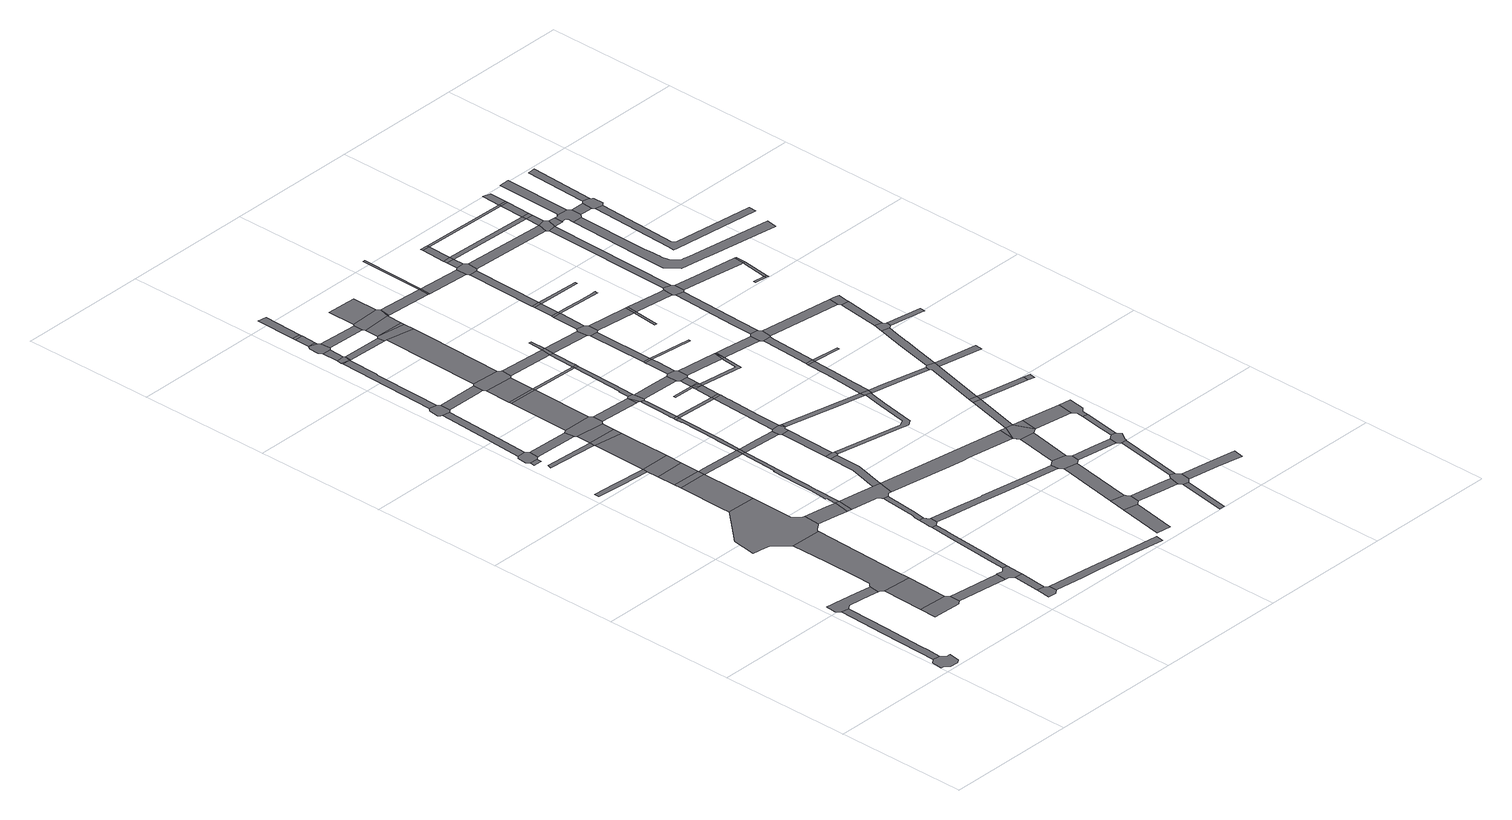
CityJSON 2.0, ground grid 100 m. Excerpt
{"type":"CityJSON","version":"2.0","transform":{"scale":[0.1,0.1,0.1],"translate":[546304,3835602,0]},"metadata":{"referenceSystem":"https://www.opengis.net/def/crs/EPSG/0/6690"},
"CityObjects":{
"road1":{"type":"Road","geometry":[{"type":"MultiSurface","lod":"1","boundaries":[[[0,1,2,3,4,5,6,7,8,9,10,11,12,13,14,15]]]}]},
"road2":{"type":"Road","attributes":{"RoadStructureAttribute.sectionType":"1"},"geometry":[{"type":"MultiSurface","lod":"1","boundaries":[[[16,17,18,19,20,0,15,21,22,23,24,25]]]}]},
"road3":{"type":"Road","geometry":[{"type":"MultiSurface","lod":"1","boundaries":[[[26,27,28,29,30,31,16,25,32,33,34,35,36]]]}]},
"road4":{"type":"Road","geometry":[{"type":"MultiSurface","lod":"1","boundaries":[[[37,38,39,40,41,42,43,44]]]}]},
"road5":{"type":"Road","geometry":[{"type":"MultiSurface","lod":"1","boundaries":[[[45,37,44,46]]]}]},
"road6":{"type":"Road","attributes":{"function":"3","RoadStructureAttribute.sectionType":"1"},"geometry":[{"type":"MultiSurface","lod":"1","boundaries":[[[47,48,49,50,51,36,35,52,53,45,46,54,55]]]}]},
"road7":{"type":"Road","attributes":{"RoadStructureAttribute.sectionType":"1"},"geometry":[{"type":"MultiSurface","lod":"1","boundaries":[[[56,42,41,57,58,59,60]]]}]},
"road8":{"type":"Road","geometry":[{"type":"MultiSurface","lod":"1","boundaries":[[[61,62,63,64,65,66,67,68,47,55,69,70,71,72,73,74,75,76,77,78,79]]]}]},
"road9":{"type":"Road","attributes":{"RoadStructureAttribute.sectionType":"1"},"geometry":[{"type":"MultiSurface","lod":"1","boundaries":[[[80,81,82,83]]]}]},
"road10":{"type":"Road","attributes":{"RoadStructureAttribute.sectionType":"1"},"geometry":[{"type":"MultiSurface","lod":"1","boundaries":[[[84,85,86,87,88,89,90]]]}]},
"road11":{"type":"Road","geometry":[{"type":"MultiSurface","lod":"1","boundaries":[[[91,92,93,94,95,96]]]}]},
"road12":{"type":"Road","geometry":[{"type":"MultiSurface","lod":"1","boundaries":[[[97,98,99,100,101,102,103,80,83,104,105,106,107,108,109,110]]]}]},
"road13":{"type":"Road","attributes":{"RoadStructureAttribute.sectionType":"1"},"geometry":[{"type":"MultiSurface","lod":"1","boundaries":[[[111,91,96,112]]]}]},
"road14":{"type":"Road","geometry":[{"type":"MultiSurface","lod":"1","boundaries":[[[113,114,115,60,59,116,117,111,112,118,119]]]}]},
"road15":{"type":"Road","attributes":{"function":"3","RoadStructureAttribute.sectionType":"1"},"geometry":[{"type":"MultiSurface","lod":"1","boundaries":[[[120,121,61,79,122,123]]]}]},
"road16":{"type":"Road","attributes":{"RoadStructureAttribute.sectionType":"1"},"geometry":[{"type":"MultiSurface","lod":"1","boundaries":[[[124,125,126,97,110,127,128]]]}]},
"road17":{"type":"Road","attributes":{"RoadStructureAttribute.sectionType":"1"},"geometry":[{"type":"MultiSurface","lod":"1","boundaries":[[[129,130,131,132,133]]]}]},
"road18":{"type":"Road","attributes":{"RoadStructureAttribute.sectionType":"1"},"geometry":[{"type":"MultiSurface","lod":"1","boundaries":[[[107,106,134,135]]]}]},
"road19":{"type":"Road","geometry":[{"type":"MultiSurface","lod":"1","boundaries":[[[136,120,123,137]]]}]},
"road20":{"type":"Road","attributes":{"RoadStructureAttribute.sectionType":"1"},"geometry":[{"type":"MultiSurface","lod":"1","boundaries":[[[138,74,73,139,140,141,142]]]}]},
"road21":{"type":"Road","attributes":{"function":"3","RoadStructureAttribute.sectionType":"1"},"geometry":[{"type":"MultiSurface","lod":"1","boundaries":[[[143,136,137,144]]]}]},
"road22":{"type":"Road","attributes":{"RoadStructureAttribute.sectionType":"1"},"geometry":[{"type":"MultiSurface","lod":"1","boundaries":[[[145,146,147,148,149,113,119,150,151,152,153,154,155]]]}]},
"road23":{"type":"Road","geometry":[{"type":"MultiSurface","lod":"1","boundaries":[[[156,157,158,159,160,161,124,128,162,163,164,165,166,167,168]]]}]},
"road24":{"type":"Road","geometry":[{"type":"MultiSurface","lod":"1","boundaries":[[[90,89,169,143,144,170]]]}]},
"road25":{"type":"Road","geometry":[{"type":"MultiSurface","lod":"1","boundaries":[[[141,140,171,172]]]}]},
"road26":{"type":"Road"},
"road27":{"type":"Road","attributes":{"function":"3","RoadStructureAttribute.sectionType":"1"},"geometry":[{"type":"MultiSurface","lod":"1","boundaries":[[[173,90,170,174,175,176,177]]]}]},
"road28":{"type":"Road","geometry":[{"type":"MultiSurface","lod":"1","boundaries":[[[178,179,180,145,155,181,182,183,184,185]]]}]},
"road29":{"type":"Road","attributes":{"RoadStructureAttribute.sectionType":"1"},"geometry":[{"type":"MultiSurface","lod":"1","boundaries":[[[186,187,188,156,168,189,190,191,192]]]}]},
"road30":{"type":"Road","geometry":[{"type":"MultiSurface","lod":"1","boundaries":[[[133,132,173,177,193,194,195]]]}]},
"road31":{"type":"Road","attributes":{"RoadStructureAttribute.sectionType":"1"},"geometry":[{"type":"MultiSurface","lod":"1","boundaries":[[[196,197,95,94,198,199,200,201,202,203]]]}]},
"road32":{"type":"Road","attributes":{"function":"3","RoadStructureAttribute.sectionType":"1"},"geometry":[{"type":"MultiSurface","lod":"1","boundaries":[[[204,133,195,205]]]}]},
"road33":{"type":"Road","attributes":{"RoadStructureAttribute.sectionType":"1"},"geometry":[{"type":"MultiSurface","lod":"1","boundaries":[[[206,165,164,207,208,209]]]}]},
"road34":{"type":"Road","attributes":{"RoadStructureAttribute.sectionType":"1"},"geometry":[{"type":"MultiSurface","lod":"1","boundaries":[[[210,211,212,137,123,213,214,215]]]}]},
"road35":{"type":"Road","geometry":[{"type":"MultiSurface","lod":"1","boundaries":[[[216,217,218,135,134,219,204,205,220,221,222,223,224,225,226]]]}]},
"road36":{"type":"Road","attributes":{"RoadStructureAttribute.sectionType":"1"},"geometry":[{"type":"MultiSurface","lod":"1","boundaries":[[[227,228,229,230,231,178,185,232,233,234,235]]]}]},
"road37":{"type":"Road","attributes":{"RoadStructureAttribute.sectionType":"1"},"geometry":[{"type":"MultiSurface","lod":"1","boundaries":[[[214,236,237,238,239,240,241,242,141,172,243,244,245,246,247,248,249,250,251]]]}]},
"road38":{"type":"Road","geometry":[{"type":"MultiSurface","lod":"1","boundaries":[[[252,172,171,253,254,255,256,227,235,257,258,259,260,261,262]]]}]},
"road39":{"type":"Road","attributes":{"RoadStructureAttribute.sectionType":"1"},"geometry":[{"type":"MultiSurface","lod":"1","boundaries":[[[263,264,186,192]]]}]},
"road40":{"type":"Road","geometry":[{"type":"MultiSurface","lod":"1","boundaries":[[[265,266,267,263,192,268]]]}]},
"road41":{"type":"Road","attributes":{"RoadStructureAttribute.sectionType":"1"},"geometry":[{"type":"MultiSurface","lod":"1","boundaries":[[[269,266,265,270]]]}]},
"road42":{"type":"Road","attributes":{"function":"3","RoadStructureAttribute.sectionType":"1"},"geometry":[{"type":"MultiSurface","lod":"1","boundaries":[[[271,216,226,272,273,274]]]}]},
"road43":{"type":"Road","attributes":{"RoadStructureAttribute.sectionType":"1"},"geometry":[{"type":"MultiSurface","lod":"1","boundaries":[[[268,192,275]]]}]},
"road44":{"type":"Road","geometry":[{"type":"MultiSurface","lod":"1","boundaries":[[[276,277,278,279,280,269,270,281,282,283,284,285,286]]]}]},
"road45":{"type":"Road","attributes":{"RoadStructureAttribute.sectionType":"1"},"geometry":[{"type":"MultiSurface","lod":"1","boundaries":[[[276,286,287]]]}]},
"road46":{"type":"Road","attributes":{"RoadStructureAttribute.sectionType":"1"},"geometry":[{"type":"MultiSurface","lod":"1","boundaries":[[[288,289,290,276,287,291]]]}]},
"road47":{"type":"Road","geometry":[{"type":"MultiSurface","lod":"1","boundaries":[[[292,271,274,293]]]}]},
"road48":{"type":"Road","geometry":[{"type":"MultiSurface","lod":"1","boundaries":[[[215,214,251,294]]]}]},
"road49":{"type":"Road","geometry":[{"type":"MultiSurface","lod":"1","boundaries":[[[295,288,291,296]]]}]},
"road50":{"type":"Road","attributes":{"function":"3","RoadStructureAttribute.sectionType":"1"},"geometry":[{"type":"MultiSurface","lod":"1","boundaries":[[[297,292,293,298]]]}]},
"road51":{"type":"Road","attributes":{"RoadStructureAttribute.sectionType":"1"},"geometry":[{"type":"MultiSurface","lod":"1","boundaries":[[[299,300,301,295,296,302]]]}]},
"road52":{"type":"Road","attributes":{"RoadStructureAttribute.sectionType":"1"},"geometry":[{"type":"MultiSurface","lod":"1","boundaries":[[[268,275,303,304]]]}]},
"road53":{"type":"Road","geometry":[{"type":"MultiSurface","lod":"1","boundaries":[[[305,209,208,297,298,306,307,308,309,310,311]]]}]},
"road54":{"type":"Road","attributes":{"RoadStructureAttribute.sectionType":"1"},"geometry":[{"type":"MultiSurface","lod":"1","boundaries":[[[312,313,314,315,316,317,215,294,318,319,320]]]}]},
"road55":{"type":"Road","attributes":{"RoadStructureAttribute.sectionType":"1"},"geometry":[{"type":"MultiSurface","lod":"1","boundaries":[[[321,322,323,262,261,324,325]]]}]},
"road56":{"type":"Road","attributes":{"RoadStructureAttribute.sectionType":"1"},"geometry":[{"type":"MultiSurface","lod":"1","boundaries":[[[223,222,326,327]]]}]},
"road57":{"type":"Road","attributes":{"RoadStructureAttribute.sectionType":"1"},"geometry":[{"type":"MultiSurface","lod":"1","boundaries":[[[283,282,328,329,330]]]}]},
"road58":{"type":"Road","attributes":{"RoadStructureAttribute.sectionType":"1"},"geometry":[{"type":"MultiSurface","lod":"1","boundaries":[[[331,332,294,251,333,334,335]]]}]},
"road59":{"type":"Road","geometry":[{"type":"MultiSurface","lod":"1","boundaries":[[[336,312,320,337]]]}]},
"road60":{"type":"Road","geometry":[{"type":"MultiSurface","lod":"1","boundaries":[[[338,321,325,339,340,341,342,343]]]}]},
"road61":{"type":"Road","attributes":{"function":"3","RoadStructureAttribute.sectionType":"1"},"geometry":[{"type":"MultiSurface","lod":"1","boundaries":[[[344,305,311,345,346]]]}]},
"road62":{"type":"Road","attributes":{"RoadStructureAttribute.sectionType":"1"},"geometry":[{"type":"MultiSurface","lod":"1","boundaries":[[[347,348,349,350,351,336,337,352,353,354]]]}]},
"road63":{"type":"Road","attributes":{"RoadStructureAttribute.sectionType":"1"},"geometry":[{"type":"MultiSurface","lod":"1","boundaries":[[[355,356,357,358,183,182,359,360,361,362,363,364]]]}]},
"road64":{"type":"Road","attributes":{"RoadStructureAttribute.sectionType":"1"},"geometry":[{"type":"MultiSurface","lod":"1","boundaries":[[[327,326,365,366]]]}]},
"road65":{"type":"Road","attributes":{"RoadStructureAttribute.sectionType":"1"},"geometry":[{"type":"MultiSurface","lod":"1","boundaries":[[[367,338,343,368,369]]]}]},
"road66":{"type":"Road","attributes":{"RoadStructureAttribute.sectionType":"1"},"geometry":[{"type":"MultiSurface","lod":"1","boundaries":[[[293,274,370,371]]]}]},
"road67":{"type":"Road","attributes":{"RoadStructureAttribute.sectionType":"1"},"geometry":[{"type":"MultiSurface","lod":"1","boundaries":[[[366,372,347,354]]]}]},
"road68":{"type":"Road","geometry":[{"type":"MultiSurface","lod":"1","boundaries":[[[373,374,327,366,354,375,376,377,378,379,380]]]}]},
"road69":{"type":"Road","geometry":[{"type":"MultiSurface","lod":"1","boundaries":[[[381,382,304,303,344,346,383]]]}]},
"road70":{"type":"Road","geometry":[{"type":"MultiSurface","lod":"1","boundaries":[[[384,385,335,334,367,369,386,387,388,389]]]}]},
"road71":{"type":"Road","attributes":{"RoadStructureAttribute.sectionType":"1"},"geometry":[{"type":"MultiSurface","lod":"1","boundaries":[[[337,320,390,391]]]}]},
"road72":{"type":"Road","attributes":{"function":"3","RoadStructureAttribute.sectionType":"1"},"geometry":[{"type":"MultiSurface","lod":"1","boundaries":[[[381,383,392]]]}]},
"road73":{"type":"Road","attributes":{"RoadStructureAttribute.sectionType":"1"},"geometry":[{"type":"MultiSurface","lod":"1","boundaries":[[[393,308,307,394,395]]]}]},
"road74":{"type":"Road","attributes":{"function":"3","RoadStructureAttribute.sectionType":"1"},"geometry":[{"type":"MultiSurface","lod":"1","boundaries":[[[396,397,381,392]]]}]},
"road75":{"type":"Road","attributes":{"RoadStructureAttribute.sectionType":"1"},"geometry":[{"type":"MultiSurface","lod":"1","boundaries":[[[370,398,399,400,401,373,380,402,403,404]]]}]},
"road76":{"type":"Road","attributes":{"RoadStructureAttribute.sectionType":"1"},"geometry":[{"type":"MultiSurface","lod":"1","boundaries":[[[405,406,384,389,407]]]}]},
"road77":{"type":"Road","attributes":{"RoadStructureAttribute.sectionType":"1"},"geometry":[{"type":"MultiSurface","lod":"1","boundaries":[[[408,409,410,411]]]}]},
"road78":{"type":"Road","geometry":[{"type":"MultiSurface","lod":"1","boundaries":[[[412,413,414,330,329,397,396,415]]]}]},
"road79":{"type":"Road","attributes":{"RoadStructureAttribute.sectionType":"1"},"geometry":[{"type":"MultiSurface","lod":"1","boundaries":[[[390,416,417,418,385,384,419,420,421,422,423]]]}]},
"road80":{"type":"Road","attributes":{"RoadStructureAttribute.sectionType":"1"},"geometry":[{"type":"MultiSurface","lod":"1","boundaries":[[[424,378,377,425,426]]]}]},
"road81":{"type":"Road","attributes":{"function":"3","RoadStructureAttribute.sectionType":"1"},"geometry":[{"type":"MultiSurface","lod":"1","boundaries":[[[427,414,413,428]]]}]},
"road82":{"type":"Road","attributes":{"RoadStructureAttribute.sectionType":"1"},"geometry":[{"type":"MultiSurface","lod":"1","boundaries":[[[429,261,260,430,431,432,433,434]]]}]},
"road83":{"type":"Road","geometry":[{"type":"MultiSurface","lod":"1","boundaries":[[[371,370,404,435]]]}]},
"road84":{"type":"Road","geometry":[{"type":"MultiSurface","lod":"1","boundaries":[[[436,437,438,439,440]]]}]},
"road85":{"type":"Road","attributes":{"RoadStructureAttribute.sectionType":"1"},"geometry":[{"type":"MultiSurface","lod":"1","boundaries":[[[394,441,371,435,442,443,444]]]}]},
"road86":{"type":"Road","geometry":[{"type":"MultiSurface","lod":"1","boundaries":[[[445,408,411,446,447,448,449,450]]]}]},
"road87":{"type":"Road","attributes":{"RoadStructureAttribute.sectionType":"1"},"geometry":[{"type":"MultiSurface","lod":"1","boundaries":[[[415,396,451]]]}]},
"road88":{"type":"Road","geometry":[{"type":"MultiSurface","lod":"1","boundaries":[[[391,390,423,452]]]}]},
"road89":{"type":"Road","geometry":[{"type":"MultiSurface","lod":"1","boundaries":[[[395,394,444,453]]]}]},
"road90":{"type":"Road","attributes":{"RoadStructureAttribute.sectionType":"1"},"geometry":[{"type":"MultiSurface","lod":"1","boundaries":[[[454,455,391,452,456,457]]]}]},
"road91":{"type":"Road","geometry":[{"type":"MultiSurface","lod":"1","boundaries":[[[458,459,460,395,453]]]}]},
"road92":{"type":"Road","geometry":[{"type":"MultiSurface","lod":"1","boundaries":[[[439,461,454,457]]]}]},
"road93":{"type":"Road","attributes":{"RoadStructureAttribute.sectionType":"1"},"geometry":[{"type":"MultiSurface","lod":"1","boundaries":[[[440,439,457,462]]]}]},
"road94":{"type":"Road","geometry":[{"type":"MultiSurface","lod":"1","boundaries":[[[440,462,463]]]}]},
"road95":{"type":"Road","attributes":{"RoadStructureAttribute.sectionType":"1"},"geometry":[{"type":"MultiSurface","lod":"1","boundaries":[[[464,465,466,467,468,341,340,469,470,471,472,473,474,475,476,477,478]]]}]},
"road96":{"type":"Road","attributes":{"RoadStructureAttribute.sectionType":"1"},"geometry":[{"type":"MultiSurface","lod":"1","boundaries":[[[479,480,440,463,481,482]]]}]},
"road97":{"type":"Road","attributes":{"RoadStructureAttribute.sectionType":"1"},"geometry":[{"type":"MultiSurface","lod":"1","boundaries":[[[483,484,485,445,450,486]]]}]},
"road98":{"type":"Road","geometry":[{"type":"MultiSurface","lod":"1","boundaries":[[[487,488,426,425,489,479,482,490,491,492,493,494]]]}]},
"road99":{"type":"Road","attributes":{"RoadStructureAttribute.sectionType":"1"},"geometry":[{"type":"MultiSurface","lod":"1","boundaries":[[[407,389,495,496,497,498]]]}]},
"road100":{"type":"Road","attributes":{"RoadStructureAttribute.sectionType":"1"},"geometry":[{"type":"MultiSurface","lod":"1","boundaries":[[[499,415,451,500,501]]]}]},
"road101":{"type":"Road","attributes":{"RoadStructureAttribute.sectionType":"1"},"geometry":[{"type":"MultiSurface","lod":"1","boundaries":[[[502,503,487,494,504,505,506]]]}]},
"road102":{"type":"Road","attributes":{"RoadStructureAttribute.sectionType":"1"},"geometry":[{"type":"MultiSurface","lod":"1","boundaries":[[[453,444,507,508,509]]]}]},
"road103":{"type":"Road","attributes":{"RoadStructureAttribute.sectionType":"1"},"geometry":[{"type":"MultiSurface","lod":"1","boundaries":[[[510,448,447,511,512,513,514,515]]]}]},
"road104":{"type":"Road","geometry":[{"type":"MultiSurface","lod":"1","boundaries":[[[516,502,506,517]]]}]},
"road105":{"type":"Road","geometry":[{"type":"MultiSurface","lod":"1","boundaries":[[[518,364,363,483,486,519,520,521]]]}]},
"road106":{"type":"Road","attributes":{"RoadStructureAttribute.sectionType":"1"},"geometry":[{"type":"MultiSurface","lod":"1","boundaries":[[[522,523,462,457,524,525]]]}]},
"road107":{"type":"Road","attributes":{"RoadStructureAttribute.sectionType":"1"},"geometry":[{"type":"MultiSurface","lod":"1","boundaries":[[[526,527,528,529]]]}]},
"road108":{"type":"Road","attributes":{"RoadStructureAttribute.sectionType":"1"},"geometry":[{"type":"MultiSurface","lod":"1","boundaries":[[[530,516,517,531]]]}]},
"road109":{"type":"Road","attributes":{"RoadStructureAttribute.sectionType":"1"},"geometry":[{"type":"MultiSurface","lod":"1","boundaries":[[[493,492,532,522,533]]]}]},
"road110":{"type":"Road","geometry":[{"type":"MultiSurface","lod":"1","boundaries":[[[501,500,534,535]]]}]},
"road111":{"type":"Road","attributes":{"RoadStructureAttribute.sectionType":"1"},"geometry":[{"type":"MultiSurface","lod":"1","boundaries":[[[536,518,521,537,538]]]}]},
"road112":{"type":"Road","geometry":[{"type":"MultiSurface","lod":"1","boundaries":[[[539,540,509,508,541,542,530,531,543,544,545,546]]]}]},
"road113":{"type":"Road","attributes":{"RoadStructureAttribute.sectionType":"1"},"geometry":[{"type":"MultiSurface","lod":"1","boundaries":[[[547,548,549,517,506]]]}]},
"road114":{"type":"Road","geometry":[{"type":"MultiSurface","lod":"1","boundaries":[[[550,551,515,514,552,526,529,553,554,555,556,557]]]}]},
"road115":{"type":"Road","attributes":{"RoadStructureAttribute.sectionType":"1"},"geometry":[{"type":"MultiSurface","lod":"1","boundaries":[[[558,539,546,559,560]]]}]},
"road116":{"type":"Road","attributes":{"RoadStructureAttribute.sectionType":"1"},"geometry":[{"type":"MultiSurface","lod":"1","boundaries":[[[434,433,561]]]}]},
"road117":{"type":"Road","attributes":{"RoadStructureAttribute.sectionType":"1"},"geometry":[{"type":"MultiSurface","lod":"1","boundaries":[[[562,501,535,563]]]}]},
"road118":{"type":"Road","geometry":[{"type":"MultiSurface","lod":"1","boundaries":[[[564,558,560,565]]]}]},
"road119":{"type":"Road","geometry":[{"type":"MultiSurface","lod":"1","boundaries":[[[533,522,525]]]}]},
"road120":{"type":"Road","geometry":[{"type":"MultiSurface","lod":"1","boundaries":[[[498,497,464,478,566,567,568]]]}]},
"road121":{"type":"Road","attributes":{"RoadStructureAttribute.sectionType":"1"},"geometry":[{"type":"MultiSurface","lod":"1","boundaries":[[[533,525,569]]]}]},
"road122":{"type":"Road","geometry":[{"type":"MultiSurface","lod":"1","boundaries":[[[561,433,536,538,570,571]]]}]},
"road123":{"type":"Road","attributes":{"RoadStructureAttribute.sectionType":"1"},"geometry":[{"type":"MultiSurface","lod":"1","boundaries":[[[572,520,519,573,574]]]}]},
"road124":{"type":"Road","attributes":{"RoadStructureAttribute.sectionType":"1"},"geometry":[{"type":"MultiSurface","lod":"1","boundaries":[[[575,564,565,576,577,578]]]}]},
"road125":{"type":"Road","attributes":{"RoadStructureAttribute.sectionType":"1"},"geometry":[{"type":"MultiSurface","lod":"1","boundaries":[[[535,534,579,580]]]}]},
"road126":{"type":"Road","geometry":[{"type":"MultiSurface","lod":"1","boundaries":[[[581,575,578,582]]]}]},
"road127":{"type":"Road","attributes":{"RoadStructureAttribute.sectionType":"1"},"geometry":[{"type":"MultiSurface","lod":"1","boundaries":[[[583,550,557,584]]]}]},
"road128":{"type":"Road","attributes":{"RoadStructureAttribute.sectionType":"1"},"geometry":[{"type":"MultiSurface","lod":"1","boundaries":[[[571,570,585]]]}]},
"road129":{"type":"Road","attributes":{"RoadStructureAttribute.sectionType":"1"},"geometry":[{"type":"MultiSurface","lod":"1","boundaries":[[[586,587,588,498,568,589,590,591,592,593,594,595]]]}]},
"road130":{"type":"Road","attributes":{"RoadStructureAttribute.sectionType":"1"},"geometry":[{"type":"MultiSurface","lod":"1","boundaries":[[[544,543,596,597]]]}]},
"road131":{"type":"Road","attributes":{"RoadStructureAttribute.sectionType":"1"},"geometry":[{"type":"MultiSurface","lod":"1","boundaries":[[[598,561,571,599]]]}]},
"road132":{"type":"Road","attributes":{"RoadStructureAttribute.sectionType":"1"},"geometry":[{"type":"MultiSurface","lod":"1","boundaries":[[[600,581,582,601]]]}]},
"road133":{"type":"Road","attributes":{"RoadStructureAttribute.sectionType":"1"},"geometry":[{"type":"MultiSurface","lod":"1","boundaries":[[[602,603,604,569,525,605,606,607]]]}]},
"road134":{"type":"Road","attributes":{"RoadStructureAttribute.sectionType":"1"},"geometry":[{"type":"MultiSurface","lod":"1","boundaries":[[[608,555,554,609,610,611]]]}]},
"road135":{"type":"Road","geometry":[{"type":"MultiSurface","lod":"1","boundaries":[[[612,586,595,613]]]}]},
"road136":{"type":"Road","attributes":{"RoadStructureAttribute.sectionType":"1"},"geometry":[{"type":"MultiSurface","lod":"1","boundaries":[[[614,615,616,617,618,619,620,565,560]]]}]},
"road137":{"type":"Road","geometry":[{"type":"MultiSurface","lod":"1","boundaries":[[[596,621,622,623,624]]]}]},
"road138":{"type":"Road","geometry":[{"type":"MultiSurface","lod":"1","boundaries":[[[625,626,574,573,627,583,584,628,629,630,631,632,633,634]]]}]},
"road139":{"type":"Road","geometry":[{"type":"MultiSurface","lod":"1","boundaries":[[[635,598,599,636]]]}]},
"road140":{"type":"Road","attributes":{"RoadStructureAttribute.sectionType":"1"},"geometry":[{"type":"MultiSurface","lod":"1","boundaries":[[[567,637,638,639,640,641,642,568]]]}]},
"road141":{"type":"Road","attributes":{"RoadStructureAttribute.sectionType":"1"},"geometry":[{"type":"MultiSurface","lod":"1","boundaries":[[[643,644,645,582,578]]]}]},
"road142":{"type":"Road","attributes":{"RoadStructureAttribute.sectionType":"1"},"geometry":[{"type":"MultiSurface","lod":"1","boundaries":[[[585,570,646,647]]]}]},
"road143":{"type":"Road","geometry":[{"type":"MultiSurface","lod":"1","boundaries":[[[648,649,650,651,652,580,579,653,600,601,654,655]]]}]},
"road144":{"type":"Road","attributes":{"RoadStructureAttribute.sectionType":"1"},"geometry":[{"type":"MultiSurface","lod":"1","boundaries":[[[656,657,612,613,658,659]]]}]},
"road145":{"type":"Road","geometry":[{"type":"MultiSurface","lod":"1","boundaries":[[[597,596,624,660]]]}]},
"road146":{"type":"Road","attributes":{"RoadStructureAttribute.sectionType":"1"},"geometry":[{"type":"MultiSurface","lod":"1","boundaries":[[[661,651,650,662]]]}]},
"road147":{"type":"Road","geometry":[{"type":"MultiSurface","lod":"1","boundaries":[[[663,664,665,661,662]]]}]},
"road148":{"type":"Road","attributes":{"RoadStructureAttribute.sectionType":"1"},"geometry":[{"type":"MultiSurface","lod":"1","boundaries":[[[666,667,668,625,634,669]]]}]},
"road149":{"type":"Road","geometry":[{"type":"MultiSurface","lod":"1","boundaries":[[[670,671,613,595]]]}]},
"road150":{"type":"Road","attributes":{"RoadStructureAttribute.sectionType":"1"},"geometry":[{"type":"MultiSurface","lod":"1","boundaries":[[[672,664,663,673,674,675]]]}]},
"road151":{"type":"Road","geometry":[{"type":"MultiSurface","lod":"1","boundaries":[[[676,607,606,677,678,656,659,679,680,681,682,683]]]}]},
"road152":{"type":"Road","geometry":[{"type":"MultiSurface","lod":"1","boundaries":[[[684,672,675,685]]]}]},
"road153":{"type":"Road","attributes":{"RoadStructureAttribute.sectionType":"1"},"geometry":[{"type":"MultiSurface","lod":"1","boundaries":[[[686,687,688,640,639,689,690,691,692,635,636,693,694]]]}]},
"road154":{"type":"Road","attributes":{"RoadStructureAttribute.sectionType":"1"},"geometry":[{"type":"MultiSurface","lod":"1","boundaries":[[[695,660,624,696,697,698]]]}]},
"road155":{"type":"Road","geometry":[{"type":"MultiSurface","lod":"1","boundaries":[[[647,646,699,700,701,666,669,702,703,704,705,706]]]}]},
"road156":{"type":"Road","attributes":{"RoadStructureAttribute.sectionType":"1"},"geometry":[{"type":"MultiSurface","lod":"1","boundaries":[[[636,599,707,708,709]]]}]},
"road157":{"type":"Road","attributes":{"RoadStructureAttribute.sectionType":"1"},"geometry":[{"type":"MultiSurface","lod":"1","boundaries":[[[710,711,676,683,712,713]]]}]},
"road158":{"type":"Road","geometry":[{"type":"MultiSurface","lod":"1","boundaries":[[[714,715,698,697,710,713,716,717,718,719,720]]]}]},
"road159":{"type":"Road","attributes":{"RoadStructureAttribute.sectionType":"1"},"geometry":[{"type":"MultiSurface","lod":"1","boundaries":[[[655,654,721,722]]]}]},
"road160":{"type":"Road","attributes":{"RoadStructureAttribute.sectionType":"1"},"geometry":[{"type":"MultiSurface","lod":"1","boundaries":[[[723,724,725,686,694,726,727,728,729,730]]]}]},
"road161":{"type":"Road","geometry":[{"type":"MultiSurface","lod":"1","boundaries":[[[709,708,731,732,733]]]}]},
"road162":{"type":"Road","attributes":{"RoadStructureAttribute.sectionType":"1"},"geometry":[{"type":"MultiSurface","lod":"1","boundaries":[[[680,679,734,735,736]]]}]},
"road163":{"type":"Road","attributes":{"RoadStructureAttribute.sectionType":"1"},"geometry":[{"type":"MultiSurface","lod":"1","boundaries":[[[663,662,737,738]]]}]},
"road164":{"type":"Road","geometry":[{"type":"MultiSurface","lod":"1","boundaries":[[[694,693,739,740]]]}]},
"road165":{"type":"Road","attributes":{"RoadStructureAttribute.sectionType":"1"},"geometry":[{"type":"MultiSurface","lod":"1","boundaries":[[[685,675,741,742]]]}]},
"road166":{"type":"Road","attributes":{"RoadStructureAttribute.sectionType":"1"},"geometry":[{"type":"MultiSurface","lod":"1","boundaries":[[[743,744,714,720]]]}]},
"road167":{"type":"Road","geometry":[{"type":"MultiSurface","lod":"1","boundaries":[[[745,723,730,746,747,748,749,750,751,752]]]}]},
"road168":{"type":"Road","attributes":{"RoadStructureAttribute.sectionType":"1"},"geometry":[{"type":"MultiSurface","lod":"1","boundaries":[[[753,754,745,752,755,756]]]}]},
"road169":{"type":"Road","attributes":{"RoadStructureAttribute.sectionType":"1"},"geometry":[{"type":"MultiSurface","lod":"1","boundaries":[[[757,758,718,717,759,760,761,762,763]]]}]},
"road170":{"type":"Road","geometry":[{"type":"MultiSurface","lod":"1","boundaries":[[[764,765,736,735,766,767,753,756,768,769]]]}]},
"road171":{"type":"Road","attributes":{"RoadStructureAttribute.sectionType":"1"},"geometry":[{"type":"MultiSurface","lod":"1","boundaries":[[[749,748,770,771,772]]]}]},
"road172":{"type":"Road","geometry":[{"type":"MultiSurface","lod":"1","boundaries":[[[773,774,775,722,721,776,777,744,743,778]]]}]},
"road173":{"type":"Road","geometry":[{"type":"MultiSurface","lod":"1","boundaries":[[[779,780,781,782,783]]]}]},
"road174":{"type":"Road","attributes":{"RoadStructureAttribute.sectionType":"1"},"geometry":[{"type":"MultiSurface","lod":"1","boundaries":[[[737,784,722,775,785]]]}]},
"road175":{"type":"Road","geometry":[{"type":"MultiSurface","lod":"1","boundaries":[[[738,737,785,786]]]}]},
"road176":{"type":"Road","geometry":[{"type":"MultiSurface","lod":"1","boundaries":[[[783,782,787,788]]]}]},
"road177":{"type":"Road","attributes":{"RoadStructureAttribute.sectionType":"1"},"geometry":[{"type":"MultiSurface","lod":"1","boundaries":[[[778,743,789,790,791]]]}]},
"road178":{"type":"Road","attributes":{"RoadStructureAttribute.sectionType":"1"},"geometry":[{"type":"MultiSurface","lod":"1","boundaries":[[[741,792,793,738,786,794]]]}]},
"road179":{"type":"Road","attributes":{"RoadStructureAttribute.sectionType":"1"},"geometry":[{"type":"MultiSurface","lod":"1","boundaries":[[[762,783,788,795]]]}]},
"road180":{"type":"Road","geometry":[{"type":"MultiSurface","lod":"1","boundaries":[[[742,741,794,796]]]}]},
"road181":{"type":"Road","attributes":{"RoadStructureAttribute.sectionType":"1"},"geometry":[{"type":"MultiSurface","lod":"1","boundaries":[[[797,798,799,742,796,800]]]}]},
"road182":{"type":"Road","geometry":[{"type":"MultiSurface","lod":"1","boundaries":[[[801,802,791,790,803,804,805,806,807,808,809,810,811]]]}]},
"road183":{"type":"Road","geometry":[{"type":"MultiSurface","lod":"1","boundaries":[[[763,762,795,812]]]}]},
"road184":{"type":"Road","attributes":{"RoadStructureAttribute.sectionType":"1"},"geometry":[{"type":"MultiSurface","lod":"1","boundaries":[[[813,814,815,801,811,816,817]]]}]},
"road185":{"type":"Road","attributes":{"RoadStructureAttribute.sectionType":"1"},"geometry":[{"type":"MultiSurface","lod":"1","boundaries":[[[818,810,809,819,820,821]]]}]},
"road186":{"type":"Road","attributes":{"RoadStructureAttribute.sectionType":"1"},"geometry":[{"type":"MultiSurface","lod":"1","boundaries":[[[806,822,823,824,825,826,827,828,829,830,831,832,833,834,835,836,837,838,839,840,841,842,843,844,845,846,847,848,849,850,807]]]}]},
"road187":{"type":"Road","geometry":[{"type":"MultiSurface","lod":"1","boundaries":[[[851,852,821,820,853,854,855,856,857,858,859,860,861]]]}]},
"road188":{"type":"Road","attributes":{"RoadStructureAttribute.sectionType":"1"},"geometry":[{"type":"MultiSurface","lod":"1","boundaries":[[[862,863,864,851,861]]]}]},
"road189":{"type":"Road","attributes":{"RoadStructureAttribute.sectionType":"1"},"geometry":[{"type":"MultiSurface","lod":"1","boundaries":[[[854,865,866,867,868,869,870,871,855]]]}]}
},
"vertices":[
[50,165,0],[48,163,0],[41,158,0],[17,141,0],[9,60,0],[33,58,0],[54,36,0],[63,27,0],[123,24,0],[130,29,0],[154,46,0],[170,126,0],[136,129,0],[116,151,0],[108,159,0],[108,161,0],
[79,980,0],[76,889,0],[65,615,0],[55,306,0],[54,288,0],[112,275,0],[114,330,0],[126,644,0],[137,945,0],[138,973,0],
[313,1061,0],[132,1085,0],[107,1088,0],[61,1093,0],[52,1011,0],[79,985,0],[143,978,0],[168,997,0],[347,976,0],[412,968,0],[423,1047,0],
[439,626,0],[434,497,0],[653,489,0],[680,510,0],[681,511,0],[685,590,0],[679,591,0],[659,618,0],
[449,942,0],[669,932,0],
[459,1739,0],[458,1453,0],[456,1187,0],[451,1076,0],[435,1060,0],[423,966,0],[434,965,0],[673,1058,0],[696,1735,0],
[744,581,0],[744,502,0],[953,479,0],[1068,465,0],[1078,544,0],
[484,2313,0],[468,2296,0],[315,2130,0],[244,2051,0],[218,1868,0],[318,1854,0],[351,1850,0],[453,1746,0],[696,1749,0],[703,1754,0],[732,1775,0],[746,1786,0],[758,1794,0],[767,1920,0],[757,1922,0],[730,1947,0],[707,1970,0],[701,1976,0],[705,2307,0],
[65,3649,0],[62,3614,0],[124,3612,0],[125,3645,0],
[234,3083,0],[63,3096,0],[61,3059,0],[66,3059,0],[266,3042,0],[489,3024,0],[490,3062,0],
[1110,226,0],[1100,117,0],[1161,114,0],[1193,138,0],[1192,198,0],[1170,221,0],
[74,3762,0],[63,3753,0],[55,3747,0],[52,3744,0],[45,3672,0],[49,3667,0],[56,3659,0],[136,3654,0],[146,3662,0],[148,3664,0],[155,3739,0],[152,3742,0],[143,3751,0],[134,3761,0],
[1127,431,0],[1187,426,0],
[1158,565,0],[1128,540,0],[1079,546,0],[1103,461,0],[1104,459,0],[1189,460,0],[1198,562,0],
[490,2733,0],[485,2370,0],[709,2718,0],[708,2731,0],
[110,4446,0],[89,4046,0],[87,4004,0],[146,3997,0],[170,4440,0],
[119,3546,0],[108,3512,0],[488,3489,0],[490,3489,0],[497,3526,0],
[488,3655,0],[480,3729,0],
[490,2791,0],[709,2784,0],
[944,1892,0],[889,1774,0],[996,1758,0],[1015,1882,0],[1012,1883,0],
[491,2931,0],[714,2934,0],
[1216,1226,0],[1196,1009,0],[1187,901,0],[1169,692,0],[1159,567,0],[1198,564,0],[1203,628,0],[1213,753,0],[1243,1117,0],[1245,1136,0],[1253,1223,0],
[115,4565,0],[105,4554,0],[95,4545,0],[86,4468,0],[88,4466,0],[100,4455,0],[180,4449,0],[191,4459,0],[192,4460,0],[191,4538,0],[190,4539,0],[184,4546,0],[175,4556,0],
[491,3024,0],[715,3061,0],
[1030,1753,0],[1049,1876,0],
[497,3482,0],[716,3266,0],[716,3267,0],[717,3303,0],[719,3451,0],
[1226,1343,0],[1221,1287,0],[1217,1247,0],[1253,1225,0],[1282,1248,0],[1291,1306,0],[1280,1308,0],[1261,1342,0],
[139,5331,0],[128,4937,0],[126,4919,0],[181,4739,0],[190,5077,0],[192,5094,0],[200,5329,0],
[719,3452,0],[719,3453,0],[720,3523,0],
[1809,125,0],[1491,163,0],[1413,112,0],[1551,96,0],[1858,60,0],[1886,56,0],[2089,28,0],[2098,87,0],
[503,3641,0],[721,3620,0],
[424,4535,0],[472,4454,0],[503,4454,0],[505,4534,0],
[1017,2770,0],[760,2784,0],[722,2784,0],[722,2731,0],[1055,2715,0],[1059,2768,0],
[503,3742,0],[489,3734,0],[484,3731,0],[489,3653,0],[737,3635,0],[742,3640,0],[743,3641,0],[744,3719,0],[742,3719,0],[738,3723,0],[724,3740,0],
[1264,1687,0],[1262,1659,0],[1261,1650,0],[1239,1416,0],[1230,1384,0],[1266,1380,0],[1273,1405,0],[1276,1425,0],[1300,1681,0],
[1040,2426,0],[1033,2426,0],[1027,2231,0],[1022,2099,0],[1014,1960,0],[1021,1960,0],[1016,1895,0],[1049,1878,0],[1049,1894,0],[1055,2075,0],[1051,2075,0],[1057,2157,0],[1062,2253,0],[1069,2424,0],[1073,2550,0],[1080,2714,0],
[1169,1858,0],[1216,1724,0],[1239,1722,0],[1259,1697,0],[1265,1689,0],[1302,1682,0],[1317,1695,0],[1330,1707,0],[1355,1703,0],[1383,1825,0],[1326,1834,0],
[140,5346,0],[139,5344,0],
[204,5389,0],[144,5381,0],[142,5381,0],[212,5380,0],
[147,5508,0],[208,5503,0],
[512,4215,0],[733,4202,0],[733,4206,0],[733,4211,0],
[210,5329,0],
[150,5635,0],[131,5613,0],[126,5535,0],[126,5534,0],[138,5519,0],[218,5513,0],[226,5522,0],[222,5600,0],[217,5605,0],[212,5610,0],[209,5613,0],
[209,5633,0],
[151,5750,0],[151,5748,0],[151,5743,0],[212,5749,0],
[513,4236,0],[733,4233,0],
[1083,2766,0],
[152,5775,0],[213,5773,0],
[517,4435,0],[736,4425,0],
[158,6080,0],[152,5783,0],[152,5779,0],[221,6069,0],
[521,5317,0],[516,5371,0],
[525,4552,0],[752,4440,0],[754,4442,0],[760,4520,0],[757,4521,0],[756,4522,0],[737,4540,0],
[1073,3303,0],[1072,3256,0],[1077,3257,0],[1067,2957,0],[1066,2937,0],[1065,2911,0],[1095,2937,0],[1102,3285,0],[1102,3302,0],
[1388,2254,0],[1383,2058,0],[1327,1837,0],[1445,2062,0],[1448,2253,0],
[1056,3626,0],[1055,3705,0],
[232,5521,0],[521,5512,0],[524,5581,0],
[1244,2759,0],[1091,2766,0],[1087,2714,0],[1384,2701,0],[1383,2754,0],
[1074,3325,0],[1104,3324,0],
[1389,2298,0],[1457,2258,0],[1462,2261,0],[1468,2293,0],[1452,2296,0],[1449,2297,0],
[542,5317,0],[750,5137,0],[753,5276,0],
[1082,3618,0],[1081,3594,0],[1077,3435,0],[1074,3345,0],[1074,3343,0],[1104,3328,0],[1109,3591,0],[1109,3612,0],
[2015,1197,0],[1713,1242,0],[1702,1243,0],[1483,1276,0],[1391,1232,0],[1606,1199,0],[1616,1198,0],[1816,1167,0],[2278,1098,0],[2277,1157,0],
[1069,3625,0],[1082,3624,0],
[1399,2683,0],[1449,2302,0],[1459,2682,0],
[1098,4199,0],[1098,4217,0],
[1082,3622,0],
[1072,3716,0],[1058,3707,0],[1116,3618,0],[1118,3620,0],[1122,3623,0],[1113,3701,0],[1112,3701,0],[1112,3711,0],
[535,5389,0],[524,5379,0],[755,5359,0],
[1461,2769,0],[1401,2766,0],[1460,2717,0],[1470,2722,0],[1477,2726,0],[1478,2727,0],
[1422,3290,0],[1423,3313,0],
[756,5384,0],
[1110,4498,0],[1106,4420,0],[1120,4498,0],
[758,5504,0],[536,5493,0],
[1087,3893,0],[1083,3796,0],[1076,3795,0],[1073,3725,0],[1117,3890,0],[1125,4107,0],[1128,4195,0],
[1474,2766,0],[1472,2767,0],[1486,2764,0],
[2191,453,0],[2131,112,0],[2240,97,0],[2300,433,0],
[772,5594,0],[761,5604,0],[538,5598,0],[780,5586,0],
[1422,3282,0],[1408,2940,0],[1401,2771,0],[1462,2776,0],[1467,2941,0],[1478,3212,0],[1480,3225,0],[1483,3288,0],
[1293,3697,0],[1415,3612,0],[1416,3693,0],
[538,5810,0],[763,5803,0],
[2152,1709,0],[1799,1634,0],[1936,1613,0],[1994,1606,0],[2349,1551,0],[2368,1676,0],
[1129,4216,0],
[1270,3501,0],[1268,3493,0],[1268,3484,0],[1431,3478,0],[1432,3498,0],
[1098,4226,0],[1130,4263,0],[1133,4349,0],[1135,4417,0],
[2215,588,0],[2306,437,0],[2335,458,0],[2347,536,0],[2330,561,0],[2324,569,0],
[766,5503,0],
[1484,3310,0],
[1140,4497,0],
[1430,3455,0],[1423,3316,0],[1490,3444,0],[1490,3453,0],
[1144,4614,0],[1134,4614,0],[1124,4615,0],
[1430,3468,0],
[1491,3475,0],
[1492,3495,0],
[2104,2597,0],[2072,2447,0],[2032,2214,0],[2004,2201,0],[1990,2194,0],[1994,2163,0],[1996,2162,0],[2005,2160,0],[2025,2157,0],[2040,2166,0],[2043,2167,0],[2044,2168,0],[2067,2182,0],[2115,2448,0],[2144,2590,0],
[1436,3592,0],[1434,3557,0],[1494,3552,0],[1496,3589,0],
[2299,1064,0],[2296,1042,0],[2264,870,0],[2407,1048,0],
[1441,3708,0],[1430,3701,0],[1426,3601,0],[1506,3597,0],[1515,3604,0],[1515,3605,0],[1514,3684,0],[1500,3698,0],
[1786,2664,0],[1865,2646,0],[2096,2599,0],[2097,2639,0],
[1113,5564,0],[1122,5481,0],[1127,5563,0],
[1445,3904,0],[1444,3857,0],[1504,3851,0],[1505,3890,0],[1505,3903,0],
[1141,4417,0],[1438,4400,0],[1432,4478,0],
[2577,499,0],[2336,458,0],[2544,424,0],[2550,422,0],[2652,405,0],[2673,484,0],
[1445,3919,0],[1505,3918,0],
[2320,1186,0],[2440,1072,0],[2449,1132,0],[2428,1167,0],
[1811,3572,0],[1795,3439,0],[1815,3412,0],[1831,3570,0],
[2673,374,0],[2612,5,0],[2654,5,0],[2714,367,0],
[1451,4381,0],[1511,4376,0],
[1720,3582,0],[1825,3649,0],
[1133,5480,0],[1138,5562,0],
[2376,1508,0],[2470,1394,0],[2488,1498,0],
[1452,4499,0],[1442,4489,0],[1439,4398,0],[1441,4395,0],[1529,4391,0],[1531,4470,0],[1522,4480,0],[1513,4490,0],
[1831,3864,0],[1832,3872,0],[1833,3879,0],
[2698,513,0],[2697,512,0],[2657,398,0],[2736,384,0],[2747,391,0],[2760,469,0],[2734,503,0],[2735,505,0],
[1457,4702,0],[1518,4691,0],[1518,4701,0],
[2411,1669,0],
[1137,6057,0],[1149,6056,0],
[1457,4723,0],[1519,4721,0],
[2147,2589,0],[2152,2588,0],[2157,2626,0],
[1839,3648,0],
[2531,1522,0],[2469,1661,0],
[2641,1104,0],[2755,1028,0],[2763,1085,0],
[1461,4872,0],[1519,4731,0],[1522,4861,0],[1523,4871,0],
[1461,5459,0],[1458,5542,0],
[1461,4892,0],[1523,4891,0],
[2778,1000,0],[2817,997,0],
[2551,1648,0],
[2127,3113,0],[2118,2947,0],[2106,2783,0],[2158,2627,0],[2165,2758,0],[2177,2948,0],[2183,3060,0],[2183,3076,0],[2184,3100,0],[2185,3110,0],
[1839,4355,0],[1847,4434,0],
[2499,2030,0],[2557,2016,0],
[1475,5440,0],[1537,5439,0],
[2107,3618,0],[2105,3618,0],[1916,3639,0],[1841,3569,0],[2130,3537,0],[2131,3615,0],
[2991,432,0],[2978,353,0],[3175,320,0],[3191,399,0],
[2128,3133,0],[2186,3130,0],
[1860,4689,0],[1861,4701,0],[1862,4712,0],[1861,4712,0],[1807,4711,0],[1702,4715,0],[1609,4719,0],
[1820,4162,0],[1830,4160,0],[1840,4160,0],[1856,4353,0],
[2800,1112,0],[2776,1094,0],[2766,1015,0],[2818,1000,0],[2824,1004,0],[2824,1007,0],[2826,1018,0],[2862,1071,0],[2854,1083,0],[2838,1106,0],
[2510,2075,0],[2568,2060,0],
[2344,2550,0],[2450,2528,0],[2601,2498,0],[2610,2534,0],[2259,2606,0],[2206,2616,0],
[1856,4859,0],[1856,4868,0],[1856,4877,0],
[2827,1478,0],[2847,1603,0],
[1557,5541,0],[1541,5558,0],[1540,5560,0],[1479,5555,0],[1471,5550,0],[1473,5442,0],[1557,5457,0],[1561,5536,0],
[2148,3518,0],[2145,3487,0],[2207,3480,0],[2209,3515,0],
[1865,4432,0],
[1481,5642,0],[1542,5641,0],
[1543,5676,0],[1483,5673,0],[1482,5661,0],
[2843,1396,0],[2843,1395,0],[2824,1262,0],[2883,1390,0],
[2400,3093,0],[2401,3113,0],
[1488,5858,0],[1543,5678,0],[1548,5857,0],[1548,5858,0],
[2153,3633,0],[2132,3535,0],[2139,3527,0],[2217,3525,0],[2229,3603,0],[2229,3604,0],[2223,3611,0],[2213,3627,0],
[1488,5878,0],[1549,5876,0],
[2627,2545,0],[2614,2537,0],[2611,2535,0],[2603,2498,0],[2604,2497,0],[2612,2488,0],[2544,2212,0],[2671,2477,0],[2684,2528,0],
[2140,4401,0],[1867,4352,0],[2160,4318,0],[2168,4398,0],
[2845,1455,0],[2851,1448,0],[2851,1445,0],[2890,1437,0],[2892,1439,0],[2897,1443,0],[2920,1464,0],[2939,1589,0],
[2751,1981,0],[2933,1948,0],[2941,1991,0],
[2180,4302,0],[2158,3784,0],[2221,3776,0],[2239,4289,0],
[2185,4415,0],[2174,4403,0],[2250,4298,0],[2257,4304,0],[2257,4384,0],[2253,4389,0],[2243,4401,0],
[2190,5431,0],[2208,5507,0],
[2740,3034,0],[2722,2953,0],[2692,2825,0],[2734,2740,0],[2756,2828,0],[2757,2832,0],[2784,2954,0],[2801,3020,0],
[2945,1946,0],[2985,1938,0],[2993,1982,0],
[2636,3474,0],[2787,3455,0],[2797,3532,0],
[2211,5619,0],[2213,5655,0],
[3010,2416,0],[3015,2474,0],
[2217,5840,0],[2218,5858,0],
[2266,5424,0],[2205,5412,0],
[2759,3113,0],[2816,3029,0],[2826,3036,0],[2828,3036,0],[2832,3072,0],[2831,3072,0],[2830,3074,0],[2815,3097,0],
[2802,3434,0],[2799,3419,0],[2859,3412,0],[2860,3426,0],
[2487,4353,0],[2479,4354,0],[2476,4273,0],[2737,4237,0],[2741,4236,0],[2748,4236,0],[2759,4316,0],
[2850,3525,0],[2831,3528,0],[2788,3453,0],[2793,3446,0],[2863,3445,0],[2873,3522,0],
[3099,2992,0],[3103,2992,0],[3105,3030,0],
[2286,5501,0],[2278,5510,0],[2268,5522,0],[2192,5428,0],[2196,5423,0],[2290,5496,0],
[2631,4040,0],[2630,4030,0],[2629,4020,0],[2719,4008,0],[2721,4028,0],
[2211,5617,0],[2270,5617,0],
[2271,5654,0],
[2739,4005,0],[2741,4026,0],
[2340,5422,0],[2340,5429,0],[2344,5493,0],
[2217,5836,0],[2216,5829,0],[2276,5839,0],
[2766,4235,0],
[2277,5856,0],
[2222,6004,0],[2222,5997,0],[2218,5862,0],[2280,5989,0],
[2375,5500,0],[2367,5491,0],[2382,5428,0],[2381,5421,0],[2386,5421,0],[2384,5373,0],[2462,5371,0],[2463,5372,0],[2483,5396,0],[2483,5475,0],[2466,5495,0],
[2771,4314,0],
[2396,6011,0],[2389,5513,0],[2386,5511,0],[2463,5498,0],[2475,6011,0],
[2518,5474,0],[2519,5394,0],[2585,5391,0],[2588,5472,0],
[2369,4815,0],[2363,4575,0],[2438,4484,0],[2657,4454,0],[2660,4453,0],[3215,4375,0],[3226,4452,0],[2668,4533,0],[2579,4546,0],[2534,4553,0],[2521,4555,0],[2510,4559,0],[2502,4564,0],[2494,4572,0],[2479,4587,0],[2473,4595,0],[2467,4607,0],[2462,4619,0],[2457,4638,0],[2455,4656,0],[2454,4676,0],[2452,4697,0],[2452,4715,0],[2451,4744,0],[2450,4772,0],[2449,4802,0],[2449,4815,0],[2448,4838,0],[2449,4866,0],
[2610,5493,0],[2601,5485,0],[2591,5385,0],[2600,5375,0],[2660,5364,0],[2670,5373,0],[2679,5380,0],[2680,5461,0],[2675,5465,0],[2665,5474,0],[2665,5483,0],
[2690,5981,0],[2627,5972,0],[2609,5504,0],
[2570,4717,0],[2568,4670,0],[2596,4667,0],[3264,4590,0],[3268,4653,0],[2655,4721,0],[2631,4745,0]
]}
